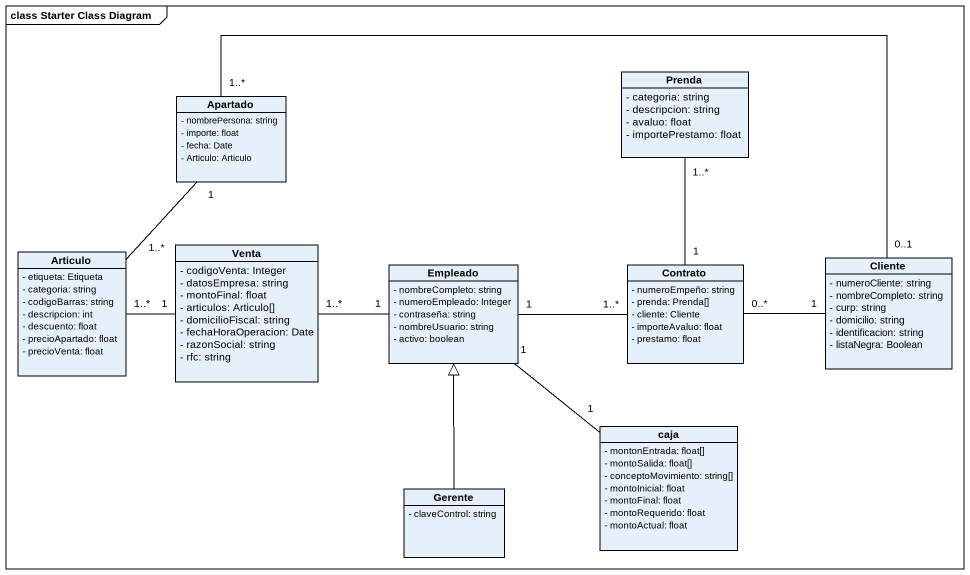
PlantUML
@startuml
mainframe class Starter Class Diagram
hide circle
hide empty members
skinparam classAttributeIconSize 0
class Prenda {
  - categoria: string
  - descripcion: string
  - avaluo: float
  - importePrestamo: float
}
class Apartado {
  - nombrePersona: string
  - importe: float
  - fecha: Date
  - Articulo: Articulo
}
class Articulo {
  - etiqueta: Etiqueta
  - categoria: string
  - codigoBarras: string
  - descripcion: int
  - descuento: float
  - precioApartado: float
  - precioVenta: float
}
class Venta {
  - codigoVenta: Integer
  - datosEmpresa: string
  - montoFinal: float
  - articulos: Articulo[]
  - domicilioFiscal: string
  - fechaHoraOperacion: Date
  - razonSocial: string
  - rfc: string
}
class Empleado {
  - nombreCompleto: string
  - numeroEmpleado: Integer
  - contraseña: string
  - nombreUsuario: string
  - activo: boolean
}
class Contrato {
  - numeroEmpeño: string
  - prenda: Prenda[]
  - cliente: Cliente
  - importeAvaluo: float
  - prestamo: float
}
class Cliente {
  - numeroCliente: string
  - nombreCompleto: string
  - curp: string
  - domicilio: string
  - identificacion: string
  - listaNegra: Boolean
}
class caja {
  - montonEntrada: float[]
  - montoSalida: float[]
  - conceptoMovimiento: string[]
  - montoInicial: float
  - montoFinal: float
  - montoRequerido: float
  - montoActual: float
}
class Gerente {
  - claveControl: string
}
Apartado "1" -- "1..*" Articulo
Apartado "1..*" -right- "0..1" Cliente
Articulo "1..*" -right- "1" Venta
Venta "1..*" -right- "1" Empleado
Empleado "1" -right- "1..*" Contrato
Empleado "1" -- "1" caja
Contrato "1" -up- "1..*" Prenda
Cliente "1" -left- "0..*" Contrato
Gerente -up-|> Empleado
@enduml
